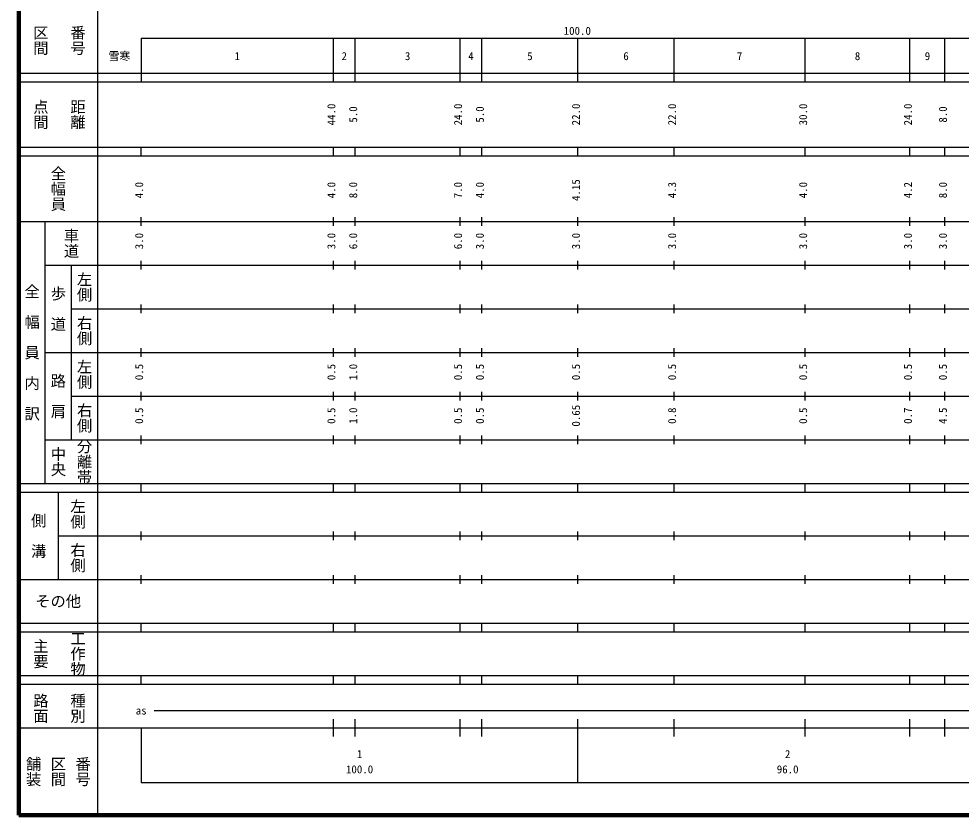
# Model space of a CAD drawing. Units: millimetres on the paper, enlarged 1000 times. Extents: x 40000 to 680000, y 20000 to 380000.
# Drawn here: x 40000 to 255718, y 20000 to 202409 of the extents above; entities that cross this region are included whole.
import ezdxf
from ezdxf.enums import TextEntityAlignment as Align

# ---------------------------------------------------------------- set-up
doc = ezdxf.new("R2010")
doc.units = ezdxf.units.MM
doc.header["$LTSCALE"] = 1000
doc.layers.add('M-TTL', color=2, linetype='Continuous', lineweight=140)
doc.layers.add('M-TTL-BAND', color=7, linetype='Continuous', lineweight=25)
doc.styles.add('@ＭＳ ゴシック', font='')
doc.styles.add('ＭＳ ゴシック', font='')
doc.styles.get('@ＭＳ ゴシック').set_extended_font_data('@MS Gothic')
doc.styles.get('ＭＳ ゴシック').set_extended_font_data('MS Gothic')

msp = doc.modelspace()

# ---------------------------------------------------------------- linework, layer by layer
at = {"layer": 'M-TTL'}
for p, q in [((40000, 380000), (40000, 20000)), ((40000, 20000), (680000, 20000))]:
    msp.add_line(p, q, dxfattribs=at)
at = {"layer": 'M-TTL-BAND'}
for p, q in [((58000, 370000), (58000, 20000)), ((68000, 198000), (579000, 198000)), ((68000, 198000), (68000, 188000)), ((112000, 188000), (112000, 198000)), ((117000, 188000), (117000, 198000)), ((141000, 188000), (141000, 198000)), ((146000, 188000), (146000, 198000)), ((168000, 188000), (168000, 198000)), ((190000, 188000), (190000, 198000)), ((220000, 188000), (220000, 198000)), ((244000, 188000), (244000, 198000)), ((252000, 188000), (252000, 198000)), ((40000, 190000), (579000, 190000)), ((40000, 188000), (579000, 188000)), ((40000, 173000), (579000, 173000)), ((68000, 171000), (68000, 173000)), ((112000, 171000), (112000, 173000)), ((117000, 171000), (117000, 173000)), ((141000, 171000), (141000, 173000)), ((146000, 171000), (146000, 173000)), ((168000, 171000), (168000, 173000)), ((190000, 171000), (190000, 173000)), ((220000, 171000), (220000, 173000)), ((244000, 171000), (244000, 173000)), ((252000, 171000), (252000, 173000)), ((40000, 171000), (579000, 171000)), ((40000, 156000), (579000, 156000)), ((46000, 96000), (46000, 156000)), ((68000, 155000), (68000, 157000)), ((112000, 155000), (112000, 157000)), ((117000, 155000), (117000, 157000)), ((141000, 155000), (141000, 157000)), ((146000, 155000), (146000, 157000)), ((168000, 155000), (168000, 157000)), ((190000, 155000), (190000, 157000)), ((220000, 155000), (220000, 157000)), ((244000, 155000), (244000, 157000)), ((252000, 155000), (252000, 157000)), ((68000, 145000), (68000, 147000)), ((112000, 145000), (112000, 147000)), ((117000, 145000), (117000, 147000)), ((141000, 145000), (141000, 147000)), ((146000, 145000), (146000, 147000)), ((168000, 145000), (168000, 147000)), ((190000, 145000), (190000, 147000)), ((220000, 145000), (220000, 147000)), ((244000, 145000), (244000, 147000)), ((252000, 145000), (252000, 147000)), ((46000, 146000), (579000, 146000)), ((52000, 146000), (52000, 106000)), ((52000, 136000), (579000, 136000)), ((68000, 135000), (68000, 137000)), ((112000, 135000), (112000, 137000)), ((117000, 135000), (117000, 137000)), ((141000, 135000), (141000, 137000)), ((146000, 135000), (146000, 137000)), ((168000, 135000), (168000, 137000)), ((190000, 135000), (190000, 137000)), ((220000, 135000), (220000, 137000)), ((244000, 135000), (244000, 137000)), ((252000, 135000), (252000, 137000)), ((46000, 126000), (579000, 126000)), ((68000, 125000), (68000, 127000)), ((112000, 125000), (112000, 127000)), ((117000, 125000), (117000, 127000)), ((141000, 125000), (141000, 127000)), ((146000, 125000), (146000, 127000)), ((168000, 125000), (168000, 127000)), ((190000, 125000), (190000, 127000)), ((220000, 125000), (220000, 127000)), ((244000, 125000), (244000, 127000)), ((252000, 125000), (252000, 127000)), ((68000, 115000), (68000, 117000)), ((112000, 115000), (112000, 117000)), ((117000, 115000), (117000, 117000)), ((141000, 115000), (141000, 117000)), ((146000, 115000), (146000, 117000)), ((168000, 115000), (168000, 117000)), ((190000, 115000), (190000, 117000)), ((220000, 115000), (220000, 117000)), ((244000, 115000), (244000, 117000)), ((252000, 115000), (252000, 117000)), ((52000, 116000), (579000, 116000)), ((46000, 106000), (579000, 106000)), ((68000, 105000), (68000, 107000)), ((112000, 105000), (112000, 107000)), ((117000, 105000), (117000, 107000)), ((141000, 105000), (141000, 107000)), ((146000, 105000), (146000, 107000)), ((168000, 105000), (168000, 107000)), ((190000, 105000), (190000, 107000)), ((220000, 105000), (220000, 107000)), ((244000, 105000), (244000, 107000)), ((252000, 105000), (252000, 107000)), ((40000, 96000), (579000, 96000)), ((68000, 94000), (68000, 96000)), ((112000, 94000), (112000, 96000)), ((117000, 94000), (117000, 96000)), ((141000, 94000), (141000, 96000)), ((146000, 94000), (146000, 96000)), ((168000, 94000), (168000, 96000)), ((190000, 94000), (190000, 96000)), ((220000, 94000), (220000, 96000)), ((244000, 94000), (244000, 96000)), ((252000, 94000), (252000, 96000)), ((40000, 94000), (579000, 94000)), ((49000, 94000), (49000, 74000)), ((68000, 83000), (68000, 85000)), ((112000, 83000), (112000, 85000)), ((117000, 83000), (117000, 85000)), ((141000, 83000), (141000, 85000)), ((146000, 83000), (146000, 85000)), ((168000, 83000), (168000, 85000)), ((190000, 83000), (190000, 85000)), ((220000, 83000), (220000, 85000)), ((244000, 83000), (244000, 85000)), ((252000, 83000), (252000, 85000)), ((49000, 84000), (579000, 84000)), ((40000, 74000), (579000, 74000)), ((68000, 73000), (68000, 75000)), ((112000, 73000), (112000, 75000)), ((117000, 73000), (117000, 75000)), ((141000, 73000), (141000, 75000)), ((146000, 73000), (146000, 75000)), ((168000, 73000), (168000, 75000)), ((190000, 73000), (190000, 75000)), ((220000, 73000), (220000, 75000)), ((244000, 73000), (244000, 75000)), ((252000, 73000), (252000, 75000)), ((40000, 64000), (579000, 64000)), ((68000, 62000), (68000, 64000)), ((112000, 62000), (112000, 64000)), ((117000, 62000), (117000, 64000)), ((141000, 62000), (141000, 64000)), ((146000, 62000), (146000, 64000)), ((168000, 62000), (168000, 64000)), ((190000, 62000), (190000, 64000)), ((220000, 62000), (220000, 64000)), ((244000, 62000), (244000, 64000)), ((252000, 62000), (252000, 64000)), ((40000, 62000), (579000, 62000)), ((40000, 52000), (579000, 52000)), ((68000, 50000), (68000, 52000)), ((112000, 50000), (112000, 52000)), ((117000, 50000), (117000, 52000)), ((141000, 50000), (141000, 52000)), ((146000, 50000), (146000, 52000)), ((168000, 50000), (168000, 52000)), ((190000, 50000), (190000, 52000)), ((220000, 50000), (220000, 52000)), ((244000, 50000), (244000, 52000)), ((252000, 50000), (252000, 52000)), ((40000, 50000), (579000, 50000)), ((71000, 44000), (565000, 44000)), ((112000, 38000), (112000, 42000)), ((117000, 38000), (117000, 42000)), ((141000, 38000), (141000, 42000)), ((146000, 38000), (146000, 42000)), ((168000, 27500), (168000, 42000)), ((190000, 38000), (190000, 42000)), ((220000, 38000), (220000, 42000)), ((244000, 38000), (244000, 42000)), ((252000, 38000), (252000, 42000)), ((40000, 40000), (579000, 40000)), ((68000, 40000), (68000, 27500)), ((68000, 27500), (579000, 27500))]:
    msp.add_line(p, q, dxfattribs=at)

# ---------------------------------------------------------------- texts
at = {"layer": 'M-TTL-BAND', "style": '@ＭＳ ゴシック'}
for s, p in [('区間', (45000, 197500)), ('番号', (53500, 197500)), ('点間', (45000, 180500)), ('距離', (53500, 180500)), ('全幅員', (49000, 163500)), ('車道', (52000, 151000)), ('左側', (55000, 141000)), ('全\u3000幅\u3000員\u3000内\u3000訳', (43000, 126000)), ('歩\u3000道', (49000, 136000)), ('右側', (55000, 131000)), ('左側', (55000, 121000)), ('路\u3000肩', (49000, 116000)), ('右側', (55000, 111000)), ('分離帯', (55000, 101000)), ('中央', (49000, 101000)), ('左側', (53500, 89000)), ('側\u3000溝', (44500, 84000)), ('右側', (53500, 79000)), ('工作物', (53500, 57000)), ('主要', (45000, 57000)), ('路面', (45000, 44500)), ('種別', (53500, 44500)), ('舗装', (43333, 30000)), ('区間', (49000, 30000)), ('番号', (54667, 30000))]:
    msp.add_text(s, height=2566, rotation=270, dxfattribs=at).set_placement(p, align=Align.MIDDLE_CENTER)
at = {"layer": 'M-TTL-BAND', "style": 'ＭＳ ゴシック'}
for s, p in [('100.0', (167844, 198195)), ('雪寒', (63017, 192405)), ('1', (90000, 192405)), ('2', (114500, 192405)), ('3', (129000, 192405)), ('4', (143500, 192405)), ('5', (157000, 192405)), ('6', (179000, 192405)), ('7', (205000, 192405)), ('8', (232000, 192405)), ('9', (248000, 192405)), ('as', (68000, 42500)), ('1', (118000, 32523)), ('2', (216000, 32523)), ('100.0', (118000, 29033)), ('96.0', (216000, 29033))]:
    msp.add_text(s, height=1833, dxfattribs=at).set_placement(p, align=Align.BOTTOM_CENTER)
for s, p in [('44.0', (113000, 180500)), ('5.0', (118000, 180500)), ('24.0', (142000, 180500)), ('5.0', (147000, 180500)), ('22.0', (169000, 180500)), ('22.0', (191000, 180500)), ('30.0', (221000, 180500)), ('24.0', (245000, 180500)), ('8.0', (253000, 180500)), ('4.0', (69000, 163174)), ('4.0', (113000, 163174)), ('8.0', (118000, 163174)), ('7.0', (142000, 163174)), ('4.0', (147000, 163174)), ('4.15', (169000, 163174)), ('4.3', (191000, 163174)), ('4.0', (221000, 163174)), ('4.2', (245000, 163174)), ('8.0', (253000, 163174)), ('3.0', (69000, 151500)), ('3.0', (113000, 151500)), ('6.0', (118000, 151500)), ('6.0', (142000, 151500)), ('3.0', (147000, 151500)), ('3.0', (169000, 151500)), ('3.0', (191000, 151500)), ('3.0', (221000, 151500)), ('3.0', (245000, 151500)), ('3.0', (253000, 151500)), ('0.5', (69000, 121500)), ('0.5', (113000, 121500)), ('1.0', (118000, 121500)), ('0.5', (142000, 121500)), ('0.5', (147000, 121500)), ('0.5', (169000, 121500)), ('0.5', (191000, 121500)), ('0.5', (221000, 121500)), ('0.5', (245000, 121500)), ('0.5', (253000, 121500)), ('0.5', (69000, 111500)), ('0.5', (113000, 111500)), ('1.0', (118000, 111500)), ('0.5', (142000, 111500)), ('0.5', (147000, 111500)), ('0.65', (169000, 111500)), ('0.8', (191000, 111500)), ('0.5', (221000, 111500)), ('0.7', (245000, 111500)), ('4.5', (253000, 111500))]:
    msp.add_text(s, height=1833, rotation=90, dxfattribs=at).set_placement(p, align=Align.BOTTOM_CENTER)
msp.add_text('その他', height=2566, dxfattribs=at).set_placement((49000, 69000), align=Align.MIDDLE_CENTER)

doc.saveas('drawing.dxf')
